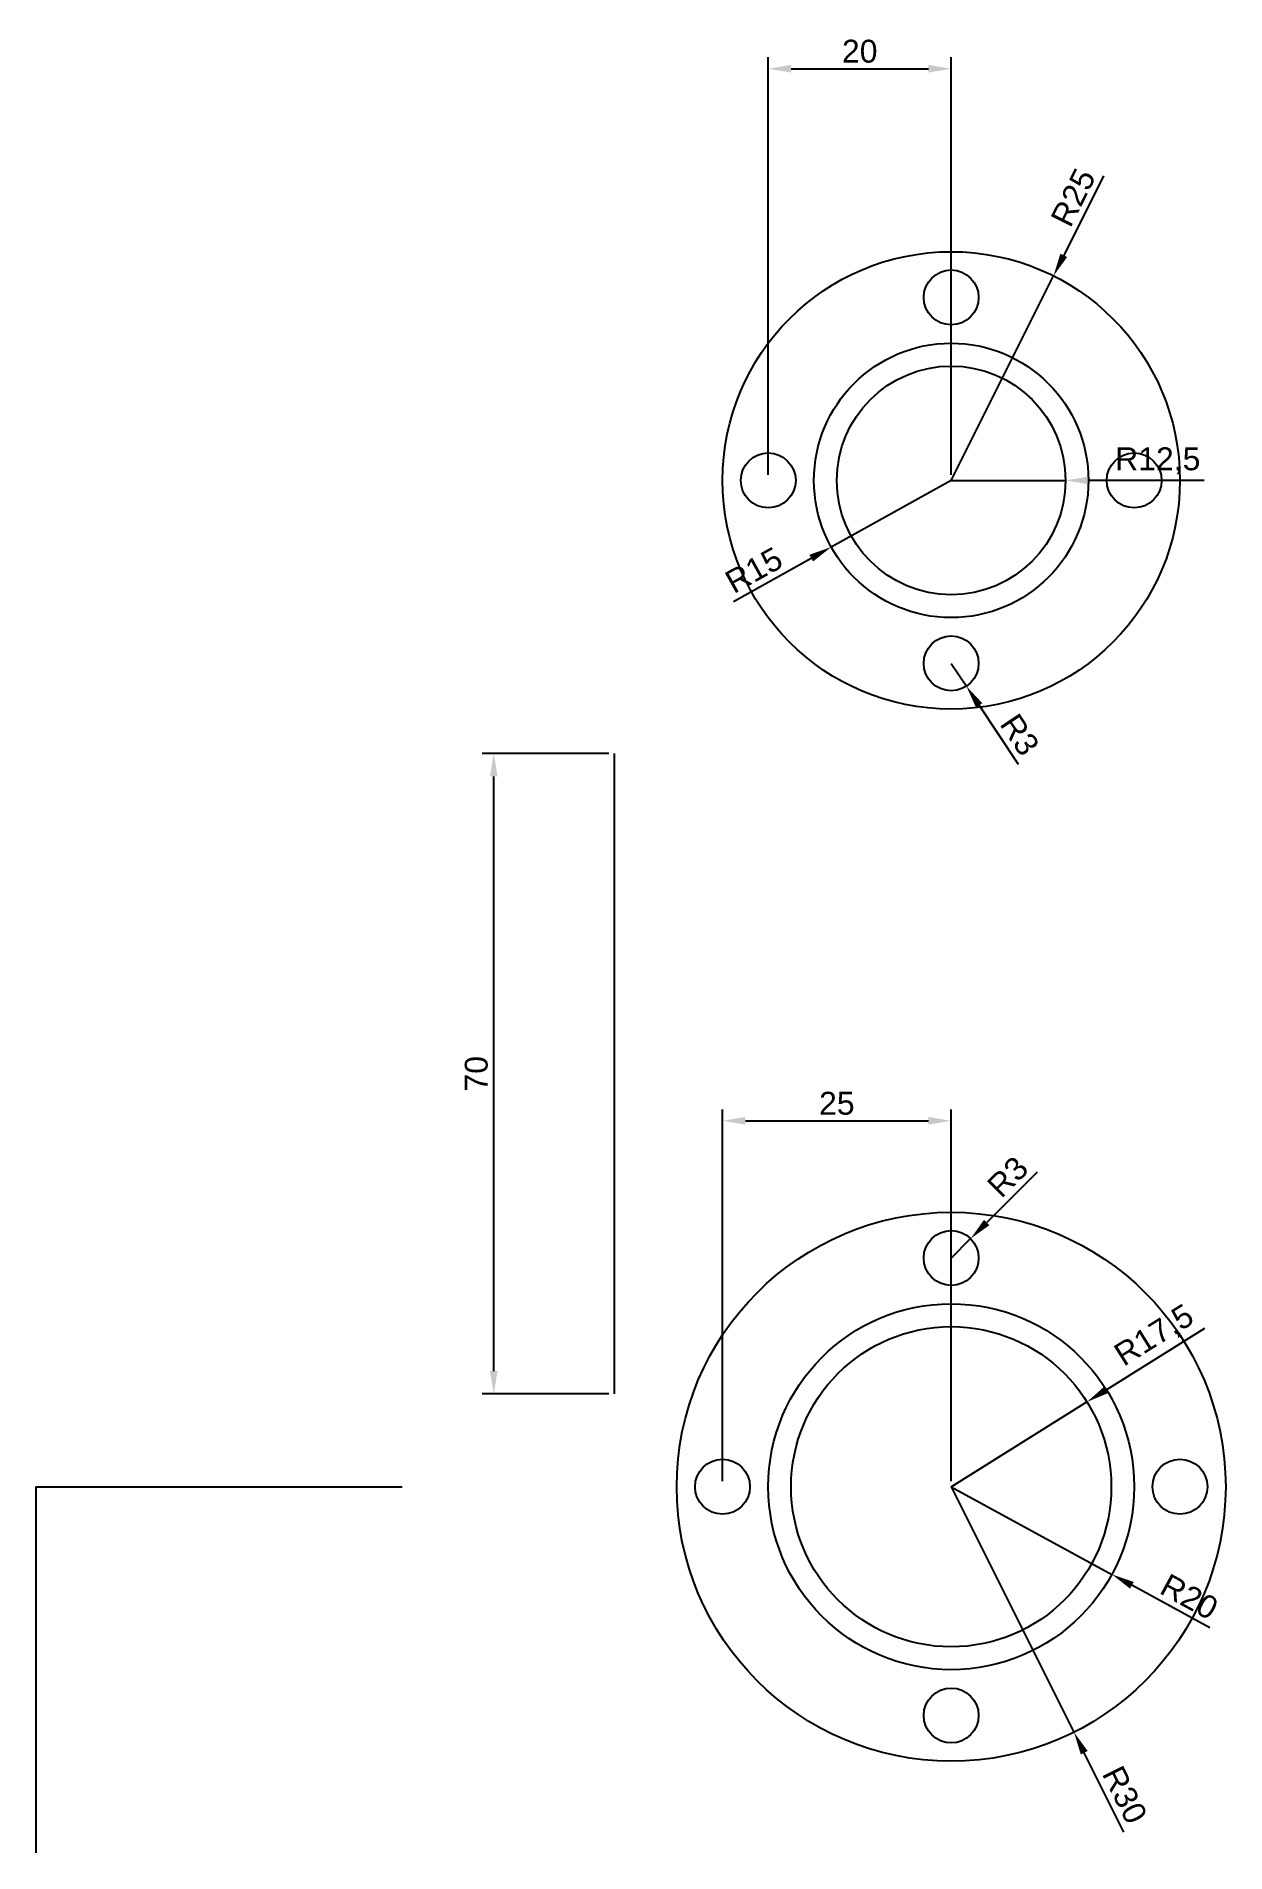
# Model space of a CAD drawing. Header units: millimetres. Extents: x 175 to 305, y 85 to 284.
import ezdxf

# ---------------------------------------------------------------- set-up
doc = ezdxf.new("R2010")
doc.units = ezdxf.units.MM
for name, color, linetype in [('Слой2', 1, 'Continuous'), ('Слой3', 3, 'Continuous'), ('Слой4', 2, 'Continuous')]:
    doc.layers.add(name, color=color, linetype=linetype)
doc.styles.get("Standard").update_dxf_attribs({"font": 'arial.ttf'})
doc.dimstyles.new('ISO-25', dxfattribs={"dimtxt": 2.5, "dimasz": 2.5, "dimexe": 1.25, "dimexo": 0.625, "dimtad": 1, "dimtxsty": 'Standard', "dimcen": 2.5, "dimadec": 0, "dimazin": 0, "dimtfac": 1, "dimtmove": 0, "dimatfit": 3, "dimfxl": 1, "dimarcsym": 0})

# ---------------------------------------------------------------- blocks, each defined once
blk = doc.blocks.new('*D7')
at = {"layer": 'Defpoints', "color": 0, "transparency": 16777216}
for p in [(275, 165), (250, 125), (275, 125)]:
    blk.add_point(p, dxfattribs=at)
at = {"layer": 'Слой4', "color": 0, "lineweight": -2, "transparency": 16777216}
for p, q in [((250, 125.62), (250, 166.25)), ((252.5, 165), (272.5, 165)), ((275, 125.62), (275, 166.25))]:
    blk.add_line(p, q, dxfattribs=at)
at = {"layer": 'Слой4', "color": 0, "transparency": 16777216}
for points in [[(252.5, 165.42), (252.5, 164.58), (250, 165)], [(272.5, 165.42), (272.5, 164.58), (275, 165)]]:
    blk.add_solid(points, dxfattribs=at)
at = {"layer": 'Слой4', "color": 0, "transparency": 16777216, "insert": (262.5, 166.9), "char_height": 2.5, "attachment_point": 5}
blk.add_mtext('25', dxfattribs=at)
blk = doc.blocks.new('*D8')
at = {"layer": 'Defpoints', "color": 0, "transparency": 16777216}
for p in [(289.84, 134.27), (275, 125)]:
    blk.add_point(p, dxfattribs=at)
at = {"layer": 'Слой4', "color": 0, "lineweight": -2, "transparency": 16777216}
for p, q in [((302.69, 142.31), (291.96, 135.6)), ((275, 125), (289.84, 134.27))]:
    blk.add_line(p, q, dxfattribs=at)
at = {"layer": 'Слой4', "color": 0, "transparency": 16777216}
blk.add_solid([(291.74, 135.95), (292.18, 135.25), (289.84, 134.27)], dxfattribs=at)
at = {"layer": 'Слой4', "color": 0, "transparency": 16777216, "insert": (297.26, 141.42), "char_height": 2.5, "attachment_point": 5, "rotation": 32.0054}
blk.add_mtext('R17,5', dxfattribs=at)
blk = doc.blocks.new('*D9')
at = {"layer": 'Defpoints', "color": 0, "transparency": 16777216}
for p in [(275, 125), (292.56, 115.42)]:
    blk.add_point(p, dxfattribs=at)
at = {"layer": 'Слой4', "color": 0, "lineweight": -2, "transparency": 16777216}
for p, q in [((275, 125), (292.56, 115.42)), ((303.28, 109.57), (294.75, 114.23))]:
    blk.add_line(p, q, dxfattribs=at)
at = {"layer": 'Слой4', "color": 0, "transparency": 16777216}
blk.add_solid([(294.95, 114.59), (294.55, 113.86), (292.56, 115.42)], dxfattribs=at)
at = {"layer": 'Слой4', "color": 0, "transparency": 16777216, "insert": (301.02, 112.97), "char_height": 2.5, "attachment_point": 5, "rotation": 331.3895}
blk.add_mtext('R20', dxfattribs=at)
blk = doc.blocks.new('*D10')
at = {"layer": 'Defpoints', "color": 0, "transparency": 16777216}
for p in [(275, 125), (288.42, 98.17)]:
    blk.add_point(p, dxfattribs=at)
at = {"layer": 'Слой4', "color": 0, "lineweight": -2, "transparency": 16777216}
for p, q in [((275, 125), (288.42, 98.17)), ((293.88, 87.24), (289.53, 95.93))]:
    blk.add_line(p, q, dxfattribs=at)
at = {"layer": 'Слой4', "color": 0, "transparency": 16777216}
blk.add_solid([(289.91, 96.12), (289.16, 95.74), (288.42, 98.17)], dxfattribs=at)
at = {"layer": 'Слой4', "color": 0, "transparency": 16777216, "insert": (293.97, 91.32), "char_height": 2.5, "attachment_point": 5, "rotation": 296.5651}
blk.add_mtext('R30', dxfattribs=at)
blk = doc.blocks.new('*D13')
at = {"layer": 'Defpoints', "color": 0, "transparency": 16777216}
for p in [(275, 280), (255, 235), (275, 235)]:
    blk.add_point(p, dxfattribs=at)
at = {"layer": 'Слой4', "color": 0, "lineweight": -2, "transparency": 16777216}
for p, q in [((255, 235.62), (255, 281.25)), ((257.5, 280), (272.5, 280)), ((275, 235.62), (275, 281.25))]:
    blk.add_line(p, q, dxfattribs=at)
at = {"layer": 'Слой4', "color": 0, "transparency": 16777216}
for points in [[(257.5, 280.42), (257.5, 279.58), (255, 280)], [(272.5, 280.42), (272.5, 279.58), (275, 280)]]:
    blk.add_solid(points, dxfattribs=at)
at = {"layer": 'Слой4', "color": 0, "transparency": 16777216, "insert": (265, 281.9), "char_height": 2.5, "attachment_point": 5}
blk.add_mtext('20', dxfattribs=at)
blk = doc.blocks.new('*D14')
at = {"layer": 'Defpoints', "color": 0, "transparency": 16777216}
for p in [(275, 235), (287.5, 235)]:
    blk.add_point(p, dxfattribs=at)
at = {"layer": 'Слой4', "color": 0, "lineweight": -2, "transparency": 16777216}
for p, q in [((275, 235), (287.5, 235)), ((302.66, 235), (290, 235))]:
    blk.add_line(p, q, dxfattribs=at)
at = {"layer": 'Слой4', "color": 0, "transparency": 16777216}
blk.add_solid([(290, 235.42), (290, 234.58), (287.5, 235)], dxfattribs=at)
at = {"layer": 'Слой4', "color": 0, "transparency": 16777216, "insert": (297.58, 237.13), "char_height": 2.5, "attachment_point": 5}
blk.add_mtext('R12,5', dxfattribs=at)
blk = doc.blocks.new('*D15')
at = {"layer": 'Defpoints', "color": 0, "transparency": 16777216}
for p in [(275, 235), (261.89, 227.72)]:
    blk.add_point(p, dxfattribs=at)
at = {"layer": 'Слой4', "color": 0, "lineweight": -2, "transparency": 16777216}
for p, q in [((275, 235), (261.89, 227.72)), ((251.19, 221.77), (259.7, 226.5))]:
    blk.add_line(p, q, dxfattribs=at)
at = {"layer": 'Слой4', "color": 0, "transparency": 16777216}
blk.add_solid([(259.5, 226.87), (259.9, 226.14), (261.89, 227.72)], dxfattribs=at)
at = {"layer": 'Слой4', "color": 0, "transparency": 16777216, "insert": (253.43, 225.19), "char_height": 2.5, "attachment_point": 5, "rotation": 29.0546}
blk.add_mtext('R15', dxfattribs=at)
blk = doc.blocks.new('*D16')
at = {"layer": 'Defpoints', "color": 0, "transparency": 16777216}
for p in [(286.18, 257.36), (275, 235)]:
    blk.add_point(p, dxfattribs=at)
at = {"layer": 'Слой4', "color": 0, "lineweight": -2, "transparency": 16777216}
for p, q in [((291.66, 268.31), (287.3, 259.6)), ((275, 235), (286.18, 257.36))]:
    blk.add_line(p, q, dxfattribs=at)
at = {"layer": 'Слой4', "color": 0, "transparency": 16777216}
blk.add_solid([(286.93, 259.78), (287.67, 259.41), (286.18, 257.36)], dxfattribs=at)
at = {"layer": 'Слой4', "color": 0, "transparency": 16777216, "insert": (288.34, 265.92), "char_height": 2.5, "attachment_point": 5, "rotation": 63.4349}
blk.add_mtext('R25', dxfattribs=at)
blk = doc.blocks.new('*D17')
at = {"layer": 'Defpoints', "color": 0, "transparency": 16777216}
for p in [(275, 215), (276.66, 212.5)]:
    blk.add_point(p, dxfattribs=at)
at = {"layer": 'Слой4', "color": 0, "lineweight": -2, "transparency": 16777216}
for p, q in [((275, 215), (276.66, 212.5)), ((282.37, 203.95), (278.05, 210.42))]:
    blk.add_line(p, q, dxfattribs=at)
at = {"layer": 'Слой4', "color": 0, "transparency": 16777216}
blk.add_solid([(278.4, 210.65), (277.7, 210.19), (276.66, 212.5)], dxfattribs=at)
at = {"layer": 'Слой4', "color": 0, "transparency": 16777216, "insert": (282.49, 207.2), "char_height": 2.5, "attachment_point": 5, "rotation": 303.6901}
blk.add_mtext('R3', dxfattribs=at)
blk = doc.blocks.new('*D18')
at = {"layer": 'Defpoints', "color": 0, "transparency": 16777216}
for p in [(277.12, 152.12), (275, 150)]:
    blk.add_point(p, dxfattribs=at)
at = {"layer": 'Слой4', "color": 0, "lineweight": -2, "transparency": 16777216}
for p, q in [((284.39, 159.39), (278.89, 153.89)), ((275, 150), (277.12, 152.12))]:
    blk.add_line(p, q, dxfattribs=at)
at = {"layer": 'Слой4', "color": 0, "transparency": 16777216}
blk.add_solid([(278.59, 154.18), (279.18, 153.59), (277.12, 152.12)], dxfattribs=at)
at = {"layer": 'Слой4', "color": 0, "transparency": 16777216, "insert": (281.18, 158.87), "char_height": 2.5, "attachment_point": 5, "rotation": 45}
blk.add_mtext('R3', dxfattribs=at)
blk = doc.blocks.new('*D19')
at = {"layer": 'Defpoints', "color": 0, "transparency": 16777216}
for p in [(225, 205.14), (238.19, 205.14), (238.19, 135.14)]:
    blk.add_point(p, dxfattribs=at)
at = {"layer": 'Слой4', "color": 0, "lineweight": -2, "transparency": 16777216}
for p, q in [((237.56, 205.14), (223.75, 205.14)), ((225, 137.64), (225, 202.64)), ((237.56, 135.14), (223.75, 135.14))]:
    blk.add_line(p, q, dxfattribs=at)
at = {"layer": 'Слой4', "color": 0, "transparency": 16777216}
for points in [[(224.58, 202.64), (225.42, 202.64), (225, 205.14)], [(224.58, 137.64), (225.42, 137.64), (225, 135.14)]]:
    blk.add_solid(points, dxfattribs=at)
at = {"layer": 'Слой4', "color": 0, "transparency": 16777216, "insert": (223.1, 170.14), "char_height": 2.5, "attachment_point": 5, "rotation": 90}
blk.add_mtext('70', dxfattribs=at)

msp = doc.modelspace()

# ---------------------------------------------------------------- linework, layer by layer
at = {"layer": 'Слой2'}
msp.add_lwpolyline([(175, 85), (175, 125), (215, 125)], dxfattribs=at)
at = {"layer": 'Слой3'}
msp.add_line((238.189, 135.142), (238.189, 205.142), dxfattribs=at)
for centre, radius in [((275, 235), 25), ((275, 255), 3), ((275, 235), 15), ((275, 235), 12.5), ((255, 235), 3), ((295, 235), 3), ((275, 215), 3), ((275, 125), 30), ((275, 150), 3), ((275, 125), 20), ((275, 125), 17.5), ((250, 125), 3), ((300, 125), 3), ((275, 100), 3)]:
    msp.add_circle(centre, radius, dxfattribs=at)

# ---------------------------------------------------------------- dimensions: what is measured, and where the dimension line sits
at = {"layer": 'Слой4'}
for base, p1, p2, picture, middle in [((275, 280), (255, 235), (275, 235), '*D13', (265, 281.901)), ((275, 165), (250, 125), (275, 125), '*D7', (262.5, 166.901))]:
    dim = msp.add_linear_dim(base=base, p1=p1, p2=p2, dimstyle='ISO-25', dxfattribs=at)
    dim.commit()
    dim.dimension.update_dxf_attribs({"geometry": picture, "text_midpoint": middle})
for center, mpoint, picture, middle in [((275, 235), (286.18, 257.361), '*D16', (290.036, 265.072)), ((275, 235), (287.5, 235), '*D14', (297.578, 235)), ((275, 235), (261.888, 227.715), '*D15', (254.351, 223.529)), ((275, 215), (276.664, 212.504), '*D17', (280.902, 206.146)), ((275, 150), (277.121, 152.121), '*D18', (282.524, 157.524)), ((275, 125), (289.84, 134.275), '*D8', (297.258, 141.42)), ((275, 125), (292.558, 115.423), '*D9', (301.025, 112.97)), ((275, 125), (288.416, 98.167), '*D10', (293.967, 91.319))]:
    dim = msp.add_radius_dim(center=center, mpoint=mpoint, dimstyle='ISO-25', dxfattribs=at)
    dim.commit()
    dim.dimension.update_dxf_attribs({"geometry": picture, "text_midpoint": middle})
dim = msp.add_linear_dim(base=(225, 205.142), p1=(238.189, 135.142), p2=(238.189, 205.142), angle=270, dimstyle='ISO-25', dxfattribs=at)
dim.commit()
dim.dimension.update_dxf_attribs({"geometry": '*D19', "text_midpoint": (223.099, 170.142)})

doc.saveas('drawing.dxf')
